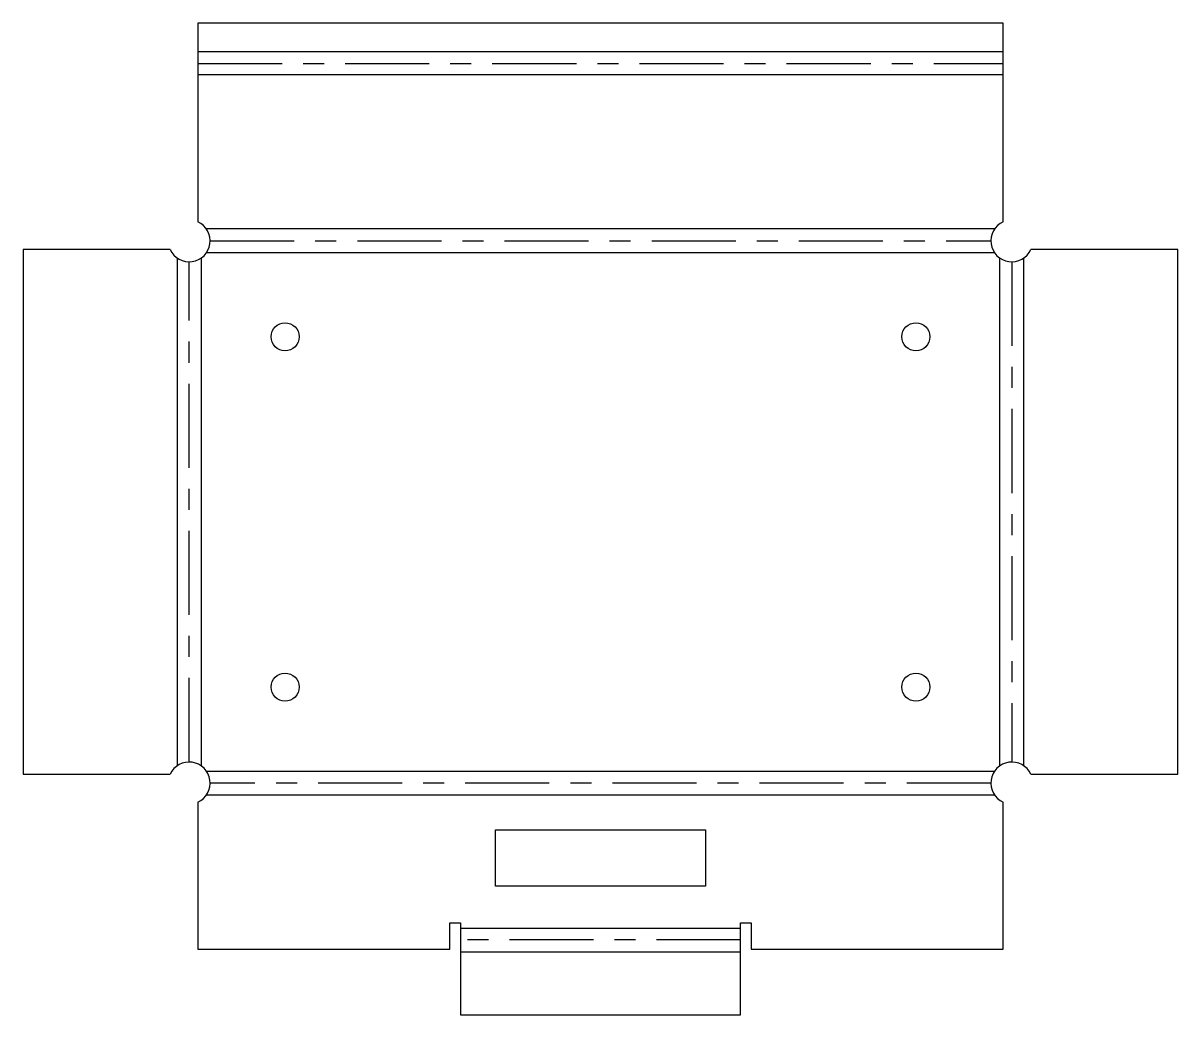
# Model space of a CAD drawing. Header units: millimetres. Extents: x 0 to 165, y 0 to 142.
import ezdxf

# ---------------------------------------------------------------- set-up
doc = ezdxf.new("R2010")
doc.units = ezdxf.units.MM
doc.linetypes.add('CENTER', pattern=[21, 12, -3, 3, -3])
for name, color, linetype in [('BEND_DOWN', 1, 'CENTER'), ('BEND_EXTENT', 8, 'CONTINUOUS'), ('BEND_UP', 3, 'CENTER'), ('INTERIOR', 4, 'CONTINUOUS'), ('OUTER', 7, 'CONTINUOUS')]:
    doc.layers.add(name, color=color, linetype=linetype)

msp = doc.modelspace()

# ---------------------------------------------------------------- linework, layer by layer
at = {"layer": 'BEND_DOWN'}
for p, q in [((24.95358, 135.804534), (139.83226, 135.804534)), ((102.39292, 10.69646), (62.39292, 10.69646))]:
    msp.add_line(p, q, dxfattribs=at)
at = {"layer": 'BEND_EXTENT'}
for p, q in [((139.83226, 137.430309), (24.95358, 137.430309)), ((139.83226, 134.17876), (24.95358, 134.17876)), ((138.615108, 112.17876), (26.170732, 112.17876)), ((138.615108, 108.78584), (26.170732, 108.78584)), ((22, 108.008028), (22, 35.563652)), ((25.39292, 108.008028), (25.39292, 35.563652)), ((139.39292, 35.563652), (139.39292, 108.008028)), ((142.78584, 35.563652), (142.78584, 108.008028)), ((26.170732, 34.78584), (138.615108, 34.78584)), ((26.170732, 31.39292), (138.615108, 31.39292)), ((62.39292, 12.39292), (102.39292, 12.39292)), ((62.39292, 9), (102.39292, 9))]:
    msp.add_line(p, q, dxfattribs=at)
at = {"layer": 'BEND_UP'}
for p, q in [((26.69632, 110.4823), (138.089521, 110.4823)), ((23.69646, 36.08924), (23.69646, 107.482441)), ((141.08938, 107.482441), (141.08938, 36.08924)), ((138.089521, 33.08938), (26.69632, 33.08938))]:
    msp.add_line(p, q, dxfattribs=at)
at = {"layer": 'INTERIOR'}
for p, q in [((67.39292, 18.39292), (67.39292, 26.39292)), ((67.39292, 26.39292), (97.39292, 26.39292)), ((97.39292, 26.39292), (97.39292, 18.39292)), ((97.39292, 18.39292), (67.39292, 18.39292))]:
    msp.add_line(p, q, dxfattribs=at)
for centre in [(37.39292, 96.78584), (127.39292, 96.78584), (37.39292, 46.78584), (127.39292, 46.78584)]:
    msp.add_circle(centre, 2, dxfattribs=at)
at = {"layer": 'OUTER'}
for p, q in [((139.83226, 141.555309), (24.95358, 141.555309)), ((24.95358, 141.555309), (24.95358, 113.206203)), ((139.83226, 113.206203), (139.83226, 141.555309)), ((20.972557, 109.22518), (0, 109.22518)), ((0, 109.22518), (0, 34.3465)), ((164.78584, 109.22518), (143.813283, 109.22518)), ((164.78584, 34.3465), (164.78584, 109.22518)), ((0, 34.3465), (20.972557, 34.3465)), ((143.813283, 34.3465), (164.78584, 34.3465)), ((24.95358, 30.365477), (24.95358, 9.39292)), ((139.83226, 9.39292), (139.83226, 30.365477)), ((60.89292, 9.39292), (60.89292, 13.14292)), ((60.89292, 13.14292), (62.39292, 13.14292)), ((62.39292, 13.14292), (62.39292, 0)), ((102.39292, 0), (102.39292, 13.14292)), ((102.39292, 13.14292), (103.89292, 13.14292)), ((103.89292, 13.14292), (103.89292, 9.39292)), ((24.95358, 9.39292), (60.89292, 9.39292)), ((103.89292, 9.39292), (139.83226, 9.39292)), ((62.39292, 0), (102.39292, 0))]:
    msp.add_line(p, q, dxfattribs=at)
for centre, start, end in [((23.69646, 110.4823), 204.773998, 65.226002), ((141.08938, 110.4823), 114.773998, 335.226002), ((23.69646, 33.08938), 294.773998, 155.226002), ((141.08938, 33.08938), 24.773998, 245.226002)]:
    msp.add_arc(centre, 3, start, end, dxfattribs=at)

doc.saveas('drawing.dxf')
